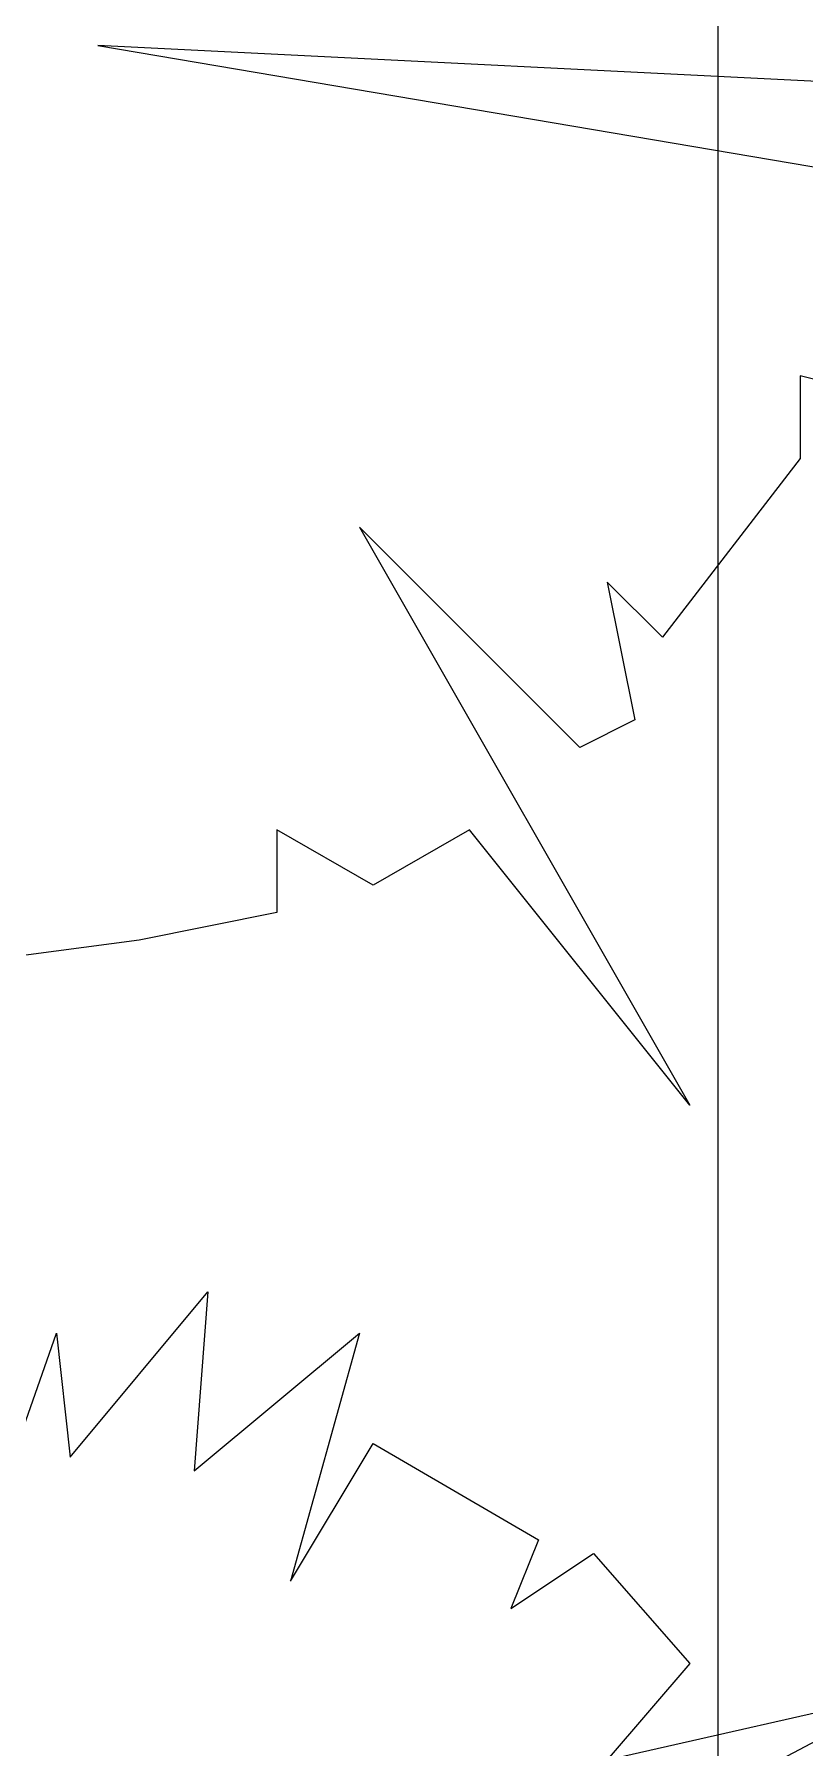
# Model space of a CAD drawing. Header units: millimetres. Extents: x 46079 to 131409, y 40831 to 60403.
# Drawn here: x 119133 to 119426, y 54358 to 55011 of the extents above; entities that cross this region are included whole.
import ezdxf

# ---------------------------------------------------------------- set-up
doc = ezdxf.new("R2010")
doc.units = ezdxf.units.MM
for name, color, linetype, lineweight in [('A-WALL', 113, 'Continuous', 18), ('G-IMPT', 8, 'Continuous', 18), ('L-PLNT-1', 253, 'Continuous', 18)]:
    doc.layers.add(name, color=color, linetype=linetype, lineweight=lineweight)

# ---------------------------------------------------------------- blocks, each defined once
blk = doc.blocks.new('CAY MAI VAN PHUC - CAY DUC SOC_dwg-2256080-TKCS_BỂ NƯỚC NGẦM - MẶT BẰNG NẮP BỂ')
at = {"layer": 'G-IMPT', "flags": 128}
for points in [[(-13.75, 346.59), (-60.3, 479.48), (-66.95, 419.68), (-133.46, 499.42), (-126.81, 413.04), (-206.61, 479.48), (-173.36, 359.88), (-213.26, 426.33), (-293.07, 379.82), (-279.77, 346.59), (-319.67, 373.17), (-366.22, 320.02), (-326.32, 273.51), (-472.63, 306.73), (-359.57, 246.93)], [(-439.38, 14.37), (-878.31, -78.65), (-80.26, -38.78), (-472.63, -105.23), (-446.03, -204.89), (-419.43, -198.25), (-419.43, -238.12), (-352.92, -324.49), (-326.32, -297.92), (-339.62, -364.36), (-313.02, -377.65), (-206.61, -271.34), (-366.22, -550.4), (-259.82, -417.52), (-213.26, -444.09), (-166.71, -417.52), (-166.71, -457.38), (-100.21, -470.67), (-19.93, -481.36)]]:
    blk.add_lwpolyline(points, dxfattribs=at)
blk = doc.blocks.new('CAY MAI VAN PHUC - CAY BONG TRANG-2256527-TKCS_BỂ NƯỚC NGẦM - MẶT BẰNG NẮP BỂ')
at = {"extrusion": (0, 0, -1), "xscale": 0.7894736842105263, "yscale": 0.7894736842105263, "zscale": -0.7894736842105263, "rotation": 180}
blk.add_blockref('CAY MAI VAN PHUC - CAY DUC SOC_dwg-2256080-TKCS_BỂ NƯỚC NGẦM - MẶT BẰNG NẮP BỂ', (0, 0), dxfattribs=at)

msp = doc.modelspace()

# ---------------------------------------------------------------- linework, layer by layer
at = {"layer": 'A-WALL'}
msp.add_line((119393.27, 53311.94), (119393.27, 55386.31), dxfattribs=at)

# ---------------------------------------------------------------- block references
at = {"layer": 'L-PLNT-1', "rotation": 180}
for p in [(119093.35, 55036.94), (119093.35, 54136.94)]:
    msp.add_blockref('CAY MAI VAN PHUC - CAY BONG TRANG-2256527-TKCS_BỂ NƯỚC NGẦM - MẶT BẰNG NẮP BỂ', p, dxfattribs=at)

doc.saveas('drawing.dxf')
